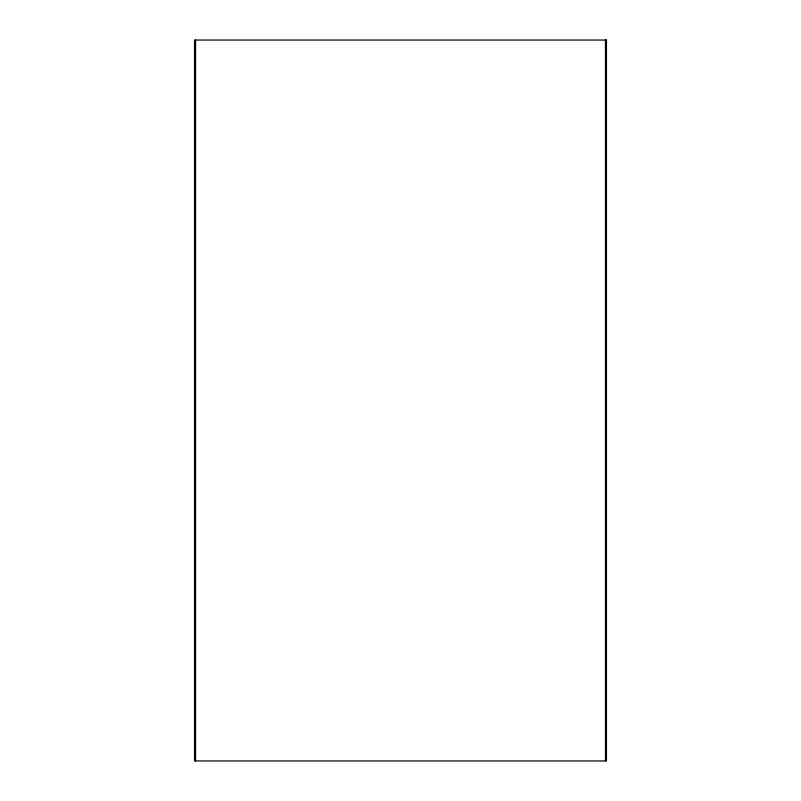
<?xml version="1.0" encoding="UTF-8"?>
<svg xmlns="http://www.w3.org/2000/svg" width="801" height="801" viewBox="0 0 801 801"><rect width="100%" height="100%" fill="white"/><g stroke="black" fill="none" stroke-linecap="round" stroke-linejoin="round"><path stroke-width="1.2" d="M605.446 40.05L605.446 760.95M195.554 40.05L195.554 760.95M606.467 40.05L194.533 40.05L194.533 760.95L606.467 760.95L606.467 40.05"/></g></svg>
